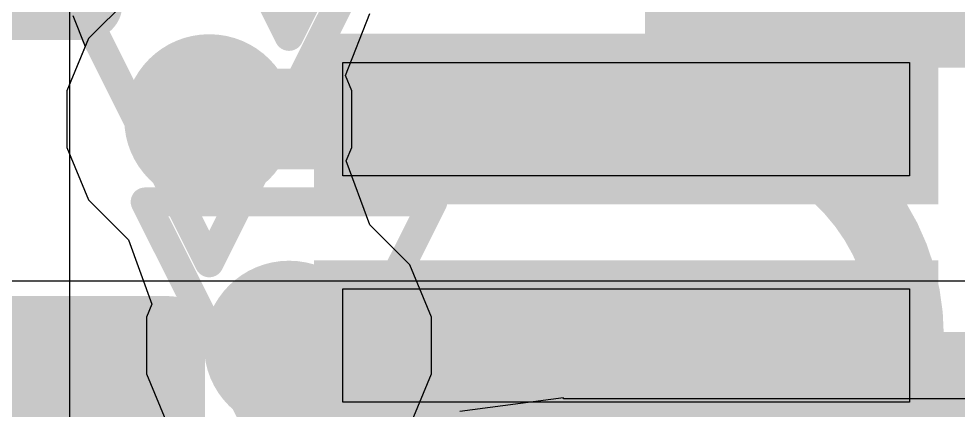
# Model space of a CAD drawing. Header units: inches. Extents: x -6 to 283, y -12 to 154.
# Drawn here: x 17.468 to 19.126, y -3.376 to -2.684 of the extents above; entities that cross this region are included whole.
import ezdxf

# ---------------------------------------------------------------- set-up
doc = ezdxf.new("R2010")
doc.units = ezdxf.units.IN
for name, color, linetype in [('Bottom Layer', 5, 'Continuous'), ('Bottom Overlay', 54, 'Continuous'), ('Bottom Paste', 16, 'Continuous'), ('Bottom Solder', 6, 'Continuous'), ('Drill Drawing', 1, 'Continuous'), ('GND-1', 16, 'Continuous'), ('PWR-2', 130, 'Continuous'), ('Signal L1', 76, 'Continuous'), ('Top Layer', 1, 'Continuous'), ('Top Overlay', 2, 'Continuous'), ('Top Paste', 8, 'Continuous'), ('Top Solder', 216, 'Continuous'), ('Via Holes', 16, 'Continuous')]:
    doc.layers.add(name, color=color, linetype=linetype)

# ---------------------------------------------------------------- blocks, each defined once
blk = doc.blocks.new('ESOP_8_B_53')
at = {"layer": 'Bottom Layer'}
blk.add_hatch(color=5, dxfattribs=at).paths.add_polyline_path([(-3.50850073, -1.6050006), (-2.30850059, -1.6050006), (-2.30850059, -2.2049994), (-3.50850073, -2.2049994)])
at = {"layer": 'Bottom Paste'}
blk.add_hatch(color=16, dxfattribs=at).paths.add_polyline_path([(-3.50850073, -1.6050006), (-2.30850059, -1.6050006), (-2.30850059, -2.2049994), (-3.50850073, -2.2049994)])
at = {"layer": 'Bottom Solder'}
for points in [[(-3.61010073, -0.2334006), (-2.20690059, -0.2334006), (-2.20690059, -1.0365994), (-3.61010073, -1.0365994)], [(-3.61010073, -1.5034006), (-2.20690059, -1.5034006), (-2.20690059, -2.3065994), (-3.61010073, -2.3065994)]]:
    blk.add_hatch(color=6, dxfattribs=at).paths.add_polyline_path(points)
blk = doc.blocks.new('QFN_64_EP_7_5_7_5__55')
at = {"layer": 'Top Layer'}
for points in [[(-1.50005034, -4.34987446), (-1.50005034, -3.34987646), (-1.30005074, -3.34987646), (-1.30005074, -4.34987446)], [(-1.0999978, -4.349876999999999), (-1.0999978, -3.349879), (-0.8999982000000001, -3.349879), (-0.8999981999999997, -4.349876999999999)]]:
    blk.add_hatch(color=1, dxfattribs=at).paths.add_polyline_path(points)
at = {"layer": 'Top Solder'}
for points in [[(-1.55085034, -4.400674459999999), (-1.55085034, -3.29907646), (-1.24925074, -3.29907646), (-1.24925074, -4.400674459999999)], [(-1.1507978, -4.400677), (-1.1507978, -3.299079), (-0.8491982, -3.299079), (-0.8491981999999999, -4.400677)]]:
    blk.add_hatch(color=216, dxfattribs=at).paths.add_polyline_path(points)
at = {"layer": 'Top Paste'}
for p, q in [((-1.5000478, -4.349876999999999), (-1.5000478, -3.349879)), ((-1.5000478, -3.349879), (-1.3000482, -3.349879)), ((-1.3000482, -3.349879), (-1.30004566, -4.34987446)), ((-1.0999978, -4.34987446), (-1.10000034, -3.349879)), ((-1.10000034, -3.349879), (-0.8999982, -3.349879)), ((-0.8999982, -3.349879), (-0.8999982, -4.349876999999999)), ((-1.30004566, -4.34987446), (-1.5000478, -4.349876999999999)), ((-0.8999982, -4.349876999999999), (-1.0999978, -4.34987446))]:
    blk.add_line(p, q, dxfattribs=at)
blk = doc.blocks.new('R___0201_95')
at = {"layer": 'Top Layer'}
for points in [[(-0.40999791, 0.18499963), (-0.13999845, 0.18499963), (-0.13999845, -0.18499963), (-0.40999791, -0.18499963)], [(0.13999845, 0.18499963), (0.40999791, 0.18499963), (0.40999791, -0.18499963), (0.13999845, -0.18499963)]]:
    blk.add_hatch(color=1, dxfattribs=at).paths.add_polyline_path(points)
at = {"layer": 'Top Paste'}
for points in [[(-0.40999791, 0.18499963), (-0.13999845, 0.18499963), (-0.13999845, -0.18499963), (-0.40999791, -0.18499963)], [(0.13999845, 0.18499963), (0.40999791, 0.18499963), (0.40999791, -0.18499963), (0.13999845, -0.18499963)]]:
    blk.add_hatch(color=8, dxfattribs=at).paths.add_polyline_path(points)
at = {"layer": 'Top Solder'}
for points in [[(-0.46499907, 0.24000079), (-0.08499729, 0.24000079), (-0.08499729, -0.24000079), (-0.46499907, -0.24000079)], [(0.08499729, 0.24000079), (0.46499907, 0.24000079), (0.46499907, -0.24000079), (0.08499729, -0.24000079)]]:
    blk.add_hatch(color=216, dxfattribs=at).paths.add_polyline_path(points)
at = {"layer": 'Top Overlay'}
for points in [[(-0.48260254, 0.254, 0.127, 0.127, 0), (0.4826, 0.254, 0.127, 0.127, 0)], [(-0.48260254, -0.254, 0.127, 0.127, 0), (-0.48260254, 0.254, 0.127, 0.127, 0)], [(0.4826, -0.254, 0.127, 0.127, 0), (0.4826, 0.254, 0.127, 0.127, 0)], [(-0.48260254, -0.254, 0.127, 0.127, 0), (0.4826, -0.254, 0.127, 0.127, 0)]]:
    blk.add_lwpolyline(points, format="xyseb", dxfattribs=at)
for points in [[(-0.51435254, 0.254, 0.0635, 0.0635, 1), (-0.45085254, 0.254, 0.0635, 0.0635, 1)], [(-0.51435254, 0.254, 0.0635, 0.0635, 1), (-0.45085254, 0.254, 0.0635, 0.0635, 1)], [(0.4508499999999999, 0.254, 0.0635, 0.0635, 1), (0.51435, 0.254, 0.0635, 0.0635, 1)], [(0.4508499999999999, 0.254, 0.0635, 0.0635, 1), (0.51435, 0.254, 0.0635, 0.0635, 1)], [(-0.51435254, -0.254, 0.0635, 0.0635, 1), (-0.45085254, -0.254, 0.0635, 0.0635, 1)], [(-0.51435254, -0.254, 0.0635, 0.0635, 1), (-0.45085254, -0.254, 0.0635, 0.0635, 1)], [(0.4508499999999999, -0.254, 0.0635, 0.0635, 1), (0.51435, -0.254, 0.0635, 0.0635, 1)], [(0.4508499999999999, -0.254, 0.0635, 0.0635, 1), (0.51435, -0.254, 0.0635, 0.0635, 1)]]:
    blk.add_lwpolyline(points, format="xyseb", close=True, dxfattribs=at)
blk = doc.blocks.new('CAP_0201_218')
at = {"layer": 'Top Layer'}
for points in [[(-0.4499991, 0.1499997), (-0.1499997, 0.1499997), (-0.1499997, -0.1499997), (-0.4499991, -0.1499997)], [(0.1499997, 0.1499997), (0.4499991, 0.1499997), (0.4499991, -0.1499997), (0.1499997, -0.1499997)]]:
    blk.add_hatch(color=1, dxfattribs=at).paths.add_polyline_path(points)
at = {"layer": 'Top Paste'}
for points in [[(-0.4499991, 0.1499997), (-0.1499997, 0.1499997), (-0.1499997, -0.1499997), (-0.4499991, -0.1499997)], [(0.1499997, 0.1499997), (0.4499991, 0.1499997), (0.4499991, -0.1499997), (0.1499997, -0.1499997)]]:
    blk.add_hatch(color=8, dxfattribs=at).paths.add_polyline_path(points)
at = {"layer": 'Top Solder'}
for points in [[(-0.50500026, 0.20500086), (-0.09499853999999999, 0.20500086), (-0.09499853999999999, -0.20500086), (-0.50500026, -0.20500086)], [(0.09499853999999999, 0.20500086), (0.50500026, 0.20500086), (0.50500026, -0.20500086), (0.09499853999999999, -0.20500086)]]:
    blk.add_hatch(color=216, dxfattribs=at).paths.add_polyline_path(points)
at = {"layer": 'Top Overlay'}
for points in [[(-0.5334, -0.2286, 0.127, 0.127, 0), (-0.5334, 0.2286, 0.127, 0.127, 0)], [(-0.5334, 0.2286, 0.127, 0.127, 0), (-0.2032, 0.2286, 0.127, 0.127, 0)], [(0.2032, 0.2286, 0.127, 0.127, 0), (0.5334, 0.2286, 0.127, 0.127, 0)], [(0.5334, -0.2286, 0.127, 0.127, 0), (0.5334, 0.2286, 0.127, 0.127, 0)], [(-0.5334, -0.2286, 0.127, 0.127, 0), (-0.2032, -0.2286, 0.127, 0.127, 0)], [(0.2032, -0.2286, 0.127, 0.127, 0), (0.5334, -0.2286, 0.127, 0.127, 0)]]:
    blk.add_lwpolyline(points, format="xyseb", dxfattribs=at)
for points in [[(-0.5651499999999999, 0.2286, 0.0635, 0.0635, 1), (-0.5016499999999999, 0.2286, 0.0635, 0.0635, 1)], [(-0.5651499999999999, 0.2286, 0.0635, 0.0635, 1), (-0.5016499999999999, 0.2286, 0.0635, 0.0635, 1)], [(-0.23495, 0.2286, 0.0635, 0.0635, 1), (-0.17145, 0.2286, 0.0635, 0.0635, 1)], [(0.17145, 0.2286, 0.0635, 0.0635, 1), (0.23495, 0.2286, 0.0635, 0.0635, 1)], [(0.5016499999999999, 0.2286, 0.0635, 0.0635, 1), (0.5651499999999999, 0.2286, 0.0635, 0.0635, 1)], [(0.5016499999999999, 0.2286, 0.0635, 0.0635, 1), (0.5651499999999999, 0.2286, 0.0635, 0.0635, 1)], [(-0.5651499999999999, -0.2286, 0.0635, 0.0635, 1), (-0.5016499999999999, -0.2286, 0.0635, 0.0635, 1)], [(-0.5651499999999999, -0.2286, 0.0635, 0.0635, 1), (-0.5016499999999999, -0.2286, 0.0635, 0.0635, 1)], [(-0.23495, -0.2286, 0.0635, 0.0635, 1), (-0.17145, -0.2286, 0.0635, 0.0635, 1)], [(0.17145, -0.2286, 0.0635, 0.0635, 1), (0.23495, -0.2286, 0.0635, 0.0635, 1)], [(0.5016499999999999, -0.2286, 0.0635, 0.0635, 1), (0.5651499999999999, -0.2286, 0.0635, 0.0635, 1)], [(0.5016499999999999, -0.2286, 0.0635, 0.0635, 1), (0.5651499999999999, -0.2286, 0.0635, 0.0635, 1)]]:
    blk.add_lwpolyline(points, format="xyseb", close=True, dxfattribs=at)
blk = doc.blocks.new('CAP_0201_B_220')
at = {"layer": 'Bottom Layer'}
for points in [[(-0.44999656, 0.1499997), (-0.14999716, 0.1499997), (-0.14999716, -0.1499997), (-0.44999656, -0.1499997)], [(0.14999716, 0.1499997), (0.44999656, 0.1499997), (0.44999656, -0.1499997), (0.14999716, -0.1499997)]]:
    blk.add_hatch(color=5, dxfattribs=at).paths.add_polyline_path(points)
at = {"layer": 'Bottom Paste'}
for points in [[(-0.44999656, 0.1499997), (-0.14999716, 0.1499997), (-0.14999716, -0.1499997), (-0.44999656, -0.1499997)], [(0.14999716, 0.1499997), (0.44999656, 0.1499997), (0.44999656, -0.1499997), (0.14999716, -0.1499997)]]:
    blk.add_hatch(color=16, dxfattribs=at).paths.add_polyline_path(points)
at = {"layer": 'Bottom Solder'}
for points in [[(-0.50499772, 0.20500086), (-0.094996, 0.20500086), (-0.094996, -0.20500086), (-0.50499772, -0.20500086)], [(0.094996, 0.20500086), (0.50499772, 0.20500086), (0.50499772, -0.20500086), (0.094996, -0.20500086)]]:
    blk.add_hatch(color=6, dxfattribs=at).paths.add_polyline_path(points)
at = {"layer": 'Bottom Overlay'}
for points in [[(-0.5334, 0.2286, 0.127, 0.127, 0), (-0.2032, 0.2286, 0.127, 0.127, 0)], [(-0.5334, -0.2286, 0.127, 0.127, 0), (-0.5334, 0.2286, 0.127, 0.127, 0)], [(0.2032, 0.2286, 0.127, 0.127, 0), (0.5334, 0.2286, 0.127, 0.127, 0)], [(0.5334, -0.2286, 0.127, 0.127, 0), (0.5334, 0.2286, 0.127, 0.127, 0)], [(-0.5334, -0.2286, 0.127, 0.127, 0), (-0.2032, -0.2286, 0.127, 0.127, 0)], [(0.2032, -0.2286, 0.127, 0.127, 0), (0.5334, -0.2286, 0.127, 0.127, 0)]]:
    blk.add_lwpolyline(points, format="xyseb", dxfattribs=at)
for points in [[(-0.5651499999999999, 0.2286, 0.0635, 0.0635, 1), (-0.5016499999999999, 0.2286, 0.0635, 0.0635, 1)], [(-0.5651499999999999, 0.2286, 0.0635, 0.0635, 1), (-0.5016499999999999, 0.2286, 0.0635, 0.0635, 1)], [(-0.23495, 0.2286, 0.0635, 0.0635, 1), (-0.17145, 0.2286, 0.0635, 0.0635, 1)], [(0.17145, 0.2286, 0.0635, 0.0635, 1), (0.23495, 0.2286, 0.0635, 0.0635, 1)], [(0.5016499999999999, 0.2286, 0.0635, 0.0635, 1), (0.5651499999999999, 0.2286, 0.0635, 0.0635, 1)], [(0.5016499999999999, 0.2286, 0.0635, 0.0635, 1), (0.5651499999999999, 0.2286, 0.0635, 0.0635, 1)], [(-0.5651499999999999, -0.2286, 0.0635, 0.0635, 1), (-0.5016499999999999, -0.2286, 0.0635, 0.0635, 1)], [(-0.5651499999999999, -0.2286, 0.0635, 0.0635, 1), (-0.5016499999999999, -0.2286, 0.0635, 0.0635, 1)], [(-0.23495, -0.2286, 0.0635, 0.0635, 1), (-0.17145, -0.2286, 0.0635, 0.0635, 1)], [(0.17145, -0.2286, 0.0635, 0.0635, 1), (0.23495, -0.2286, 0.0635, 0.0635, 1)], [(0.5016499999999999, -0.2286, 0.0635, 0.0635, 1), (0.5651499999999999, -0.2286, 0.0635, 0.0635, 1)], [(0.5016499999999999, -0.2286, 0.0635, 0.0635, 1), (0.5651499999999999, -0.2286, 0.0635, 0.0635, 1)]]:
    blk.add_lwpolyline(points, format="xyseb", close=True, dxfattribs=at)

msp = doc.modelspace()

# ---------------------------------------------------------------- hatches: boundary and pattern name
at = {"layer": 'GND-1'}
h = msp.add_hatch(color=16, dxfattribs=at)
edge = h.paths.add_edge_path()
edge.add_arc((17.80432304, -2.8615259), 0.1499997, 0, 360)
h = msp.add_hatch(color=16, dxfattribs=at)
edge = h.paths.add_edge_path()
edge.add_arc((17.94507206, -3.26164194), 0.1499997, 0, 360)
at = {"layer": 'Signal L1'}
h = msp.add_hatch(color=76, dxfattribs=at)
edge = h.paths.add_edge_path()
edge.add_arc((17.80432304, -2.8615259), 0.1499997, 0, 360)
h = msp.add_hatch(color=76, dxfattribs=at)
edge = h.paths.add_edge_path()
edge.add_arc((17.94507206, -3.26164194), 0.1499997, 0, 360)
at = {"layer": 'Top Layer'}
h = msp.add_hatch(color=1, dxfattribs=at)
edge = h.paths.add_edge_path()
edge.add_arc((17.80432304, -2.8615259), 0.1499997, 0, 360)
h = msp.add_hatch(color=1, dxfattribs=at)
edge = h.paths.add_edge_path()
edge.add_arc((17.94507206, -3.26164194), 0.1499997, 0, 360)
at = {"layer": 'Via Holes'}
h = msp.add_hatch(color=7, dxfattribs=at)
edge = h.paths.add_edge_path()
edge.add_arc((17.80432304, -2.8615259), 0.07499858, 0, 360)
h = msp.add_hatch(color=7, dxfattribs=at)
edge = h.paths.add_edge_path()
edge.add_arc((17.94507206, -3.26164194), 0.07499858, 0, 360)

# ---------------------------------------------------------------- linework, layer by layer
at = {"layer": 'Bottom Layer'}
msp.add_line((19.87471514, -3.14764674), (15.24218694, -3.14764674), dxfattribs=at)
at = {"layer": 'Drill Drawing'}
for points in [[(17.69110254, -2.207514, 0.0508, 0.0508, 0), (17.94510254, -2.715514, 0.0508, 0.0508, 0)], [(17.94510254, -2.715514, 0.0508, 0.0508, 0), (18.19910254, -2.207514, 0.0508, 0.0508, 0)], [(17.55032304, -2.6075259, 0.0508, 0.0508, 0), (17.80432304, -3.1155259, 0.0508, 0.0508, 0)], [(17.80432304, -3.1155259, 0.0508, 0.0508, 0), (18.05832304, -2.6075259, 0.0508, 0.0508, 0)], [(17.69107206, -3.00764194, 0.0508, 0.0508, 0), (18.19907206, -3.00764194, 0.0508, 0.0508, 0)], [(17.69107206, -3.00764194, 0.0508, 0.0508, 0), (17.94507206, -3.51564194, 0.0508, 0.0508, 0)], [(17.94507206, -3.51564194, 0.0508, 0.0508, 0), (18.19907206, -3.00764194, 0.0508, 0.0508, 0)]]:
    msp.add_lwpolyline(points, format="xyseb", dxfattribs=at)
for points in [[(17.93240254, -2.715514, 0.0254, 0.0254, 1), (17.95780254, -2.715514, 0.0254, 0.0254, 1)], [(17.93240254, -2.715514, 0.0254, 0.0254, 1), (17.95780254, -2.715514, 0.0254, 0.0254, 1)], [(17.67837206, -3.00764194, 0.0254, 0.0254, 1), (17.70377206, -3.00764194, 0.0254, 0.0254, 1)], [(17.67837206, -3.00764194, 0.0254, 0.0254, 1), (17.70377206, -3.00764194, 0.0254, 0.0254, 1)], [(18.18637206, -3.00764194, 0.0254, 0.0254, 1), (18.21177206, -3.00764194, 0.0254, 0.0254, 1)], [(18.18637206, -3.00764194, 0.0254, 0.0254, 1), (18.21177206, -3.00764194, 0.0254, 0.0254, 1)], [(17.79162304, -3.1155259, 0.0254, 0.0254, 1), (17.81702304, -3.1155259, 0.0254, 0.0254, 1)], [(17.79162304, -3.1155259, 0.0254, 0.0254, 1), (17.81702304, -3.1155259, 0.0254, 0.0254, 1)]]:
    msp.add_lwpolyline(points, format="xyseb", close=True, dxfattribs=at)
at = {"layer": 'GND-1'}
for p, q in [((17.6618011, -2.64823194), (17.59102654, -2.7190065)), ((18.04477722, -2.78457406), (18.08762448, -2.67480796)), ((17.59102654, -2.7190065), (17.55272334, -2.81148028)), ((18.05592274, -2.81148028), (18.04477722, -2.78457406)), ((17.55272334, -2.81148028), (17.55272334, -2.91157152)), ((18.05592274, -2.91157152), (18.05592274, -2.81148028)), ((17.55272334, -2.91157152), (17.59102654, -3.0040453)), ((18.04622502, -2.93498524), (18.05592274, -2.91157152)), ((18.087594, -3.04834798), (18.04622502, -2.93498524)), ((17.59102654, -3.0040453), (17.6618011, -3.07481986)), ((18.15836856, -3.11912254), (18.087594, -3.04834798)), ((17.6618011, -3.07481986), (17.70317008, -3.1881826)), ((18.19667176, -3.21159632), (18.15836856, -3.11912254)), ((17.70317008, -3.1881826), (17.69347236, -3.21159632)), ((17.69347236, -3.21159632), (17.69347236, -3.31168756)), ((18.19667176, -3.31168756), (18.19667176, -3.21159632)), ((17.69347236, -3.31168756), (17.73177556, -3.4041588)), ((18.15836856, -3.40416134), (18.19667176, -3.31168756))]:
    msp.add_line(p, q, dxfattribs=at)
at = {"layer": 'PWR-2'}
for p, q in [((18.42923162, -3.35380838), (18.24648878, -3.377867259999999)), ((18.42923162, -3.3556194), (18.42923162, -3.35380838)), ((21.1072984, -3.3556194), (18.42923162, -3.3556194))]:
    msp.add_line(p, q, dxfattribs=at)
at = {"layer": 'Signal L1'}
for p, q in [((17.5634396, -2.67833094), (17.5852328, -2.73299174)), ((17.5852328, -2.73299174), (17.55272334, -2.81148028)), ((17.55272334, -2.81148028), (17.55272334, -2.91157152)), ((17.55272334, -2.91157152), (17.59102654, -3.0040453)), ((17.59102654, -3.0040453), (17.6618011, -3.07481986)), ((17.6618011, -3.07481986), (17.70317008, -3.1881826)), ((17.70317008, -3.1881826), (17.69347236, -3.21159632)), ((17.69347236, -3.21159632), (17.69347236, -3.31168756)), ((17.69347236, -3.31168756), (17.73177556, -3.4041588))]:
    msp.add_line(p, q, dxfattribs=at)
for points in [[(17.80432304, -2.8615259, 0.127, 0.127, 0), (18.65482426, -2.8615259, 0.127, 0.127, 0)], [(18.65482426, -2.8615259, 0.127, 0.127, -0.4142135623730951), (19.03707902, -3.24378066, 0.127, 0.127, 0)], [(19.03707902, -8.42179418, 0.127, 0.127, 0), (19.03707902, -3.24378066, 0.127, 0.127, 0)], [(17.94507206, -3.26164194, 0.127, 0.127, 0), (17.96845276, -3.28502264, 0.127, 0.127, 0)], [(17.96845276, -3.28502264, 0.127, 0.127, 0), (18.46804028, -3.28502264, 0.127, 0.127, 0)], [(18.46804028, -3.28502264, 0.127, 0.127, -0.4142135623730951), (18.74921574, -3.5661981, 0.127, 0.127, 0)]]:
    msp.add_lwpolyline(points, format="xyseb", dxfattribs=at)
for points in [[(17.77257304, -2.8615259, 0.0635, 0.0635, 1), (17.83607304, -2.8615259, 0.0635, 0.0635, 1)], [(18.62307426, -2.8615259, 0.0635, 0.0635, 1), (18.68657426, -2.8615259, 0.0635, 0.0635, 1)], [(18.62307426, -2.8615259, 0.0635, 0.0635, 1), (18.68657426, -2.8615259, 0.0635, 0.0635, 1)], [(19.00532902, -3.24378066, 0.0635, 0.0635, 1), (19.06882902, -3.24378066, 0.0635, 0.0635, 1)], [(19.00532902, -3.24378066, 0.0635, 0.0635, 1), (19.06882902, -3.24378066, 0.0635, 0.0635, 1)], [(17.91332206, -3.26164194, 0.0635, 0.0635, 1), (17.97682206, -3.26164194, 0.0635, 0.0635, 1)], [(17.93670276, -3.28502264, 0.0635, 0.0635, 1), (18.00020276, -3.28502264, 0.0635, 0.0635, 1)], [(17.93670276, -3.28502264, 0.0635, 0.0635, 1), (18.00020276, -3.28502264, 0.0635, 0.0635, 1)], [(18.43629028, -3.28502264, 0.0635, 0.0635, 1), (18.49979028, -3.28502264, 0.0635, 0.0635, 1)], [(18.43629028, -3.28502264, 0.0635, 0.0635, 1), (18.49979028, -3.28502264, 0.0635, 0.0635, 1)]]:
    msp.add_lwpolyline(points, format="xyseb", close=True, dxfattribs=at)
at = {"layer": 'Top Layer'}
msp.add_line((17.5576865, 0.2284222), (17.55767634, -8.611445819999998), dxfattribs=at)
for points in [[(17.80432304, -2.8615259, 0.1778, 0.1778, 0), (18.54023216, -2.8615259, 0.1778, 0.1778, 0)], [(17.94507206, -3.26164194, 0.1778, 0.1778, 0), (17.94510508, -3.26160892, 0.1778, 0.1778, 0)], [(17.94510508, -3.26160892, 0.1778, 0.1778, 0), (18.54019914, -3.26160892, 0.1778, 0.1778, 0)], [(18.54019914, -3.26160892, 0.1778, 0.1778, 0), (18.54022962, -3.26157844, 0.1778, 0.1778, 0)]]:
    msp.add_lwpolyline(points, format="xyseb", dxfattribs=at)
for points in [[(17.75987304, -2.8615259, 0.08889999999999999, 0.08889999999999999, 1), (17.84877304, -2.8615259, 0.08889999999999999, 0.08889999999999999, 1)], [(18.49578216, -2.8615259, 0.08889999999999999, 0.08889999999999999, 1), (18.58468216, -2.8615259, 0.08889999999999999, 0.08889999999999999, 1)], [(17.90062206, -3.26164194, 0.08889999999999999, 0.08889999999999999, 1), (17.98952206, -3.26164194, 0.08889999999999999, 0.08889999999999999, 1)], [(17.90065508, -3.26160892, 0.08889999999999999, 0.08889999999999999, 1), (17.98955508, -3.26160892, 0.08889999999999999, 0.08889999999999999, 1)], [(17.90065508, -3.26160892, 0.08889999999999999, 0.08889999999999999, 1), (17.98955508, -3.26160892, 0.08889999999999999, 0.08889999999999999, 1)], [(18.49574914, -3.26160892, 0.08889999999999999, 0.08889999999999999, 1), (18.58464914, -3.26160892, 0.08889999999999999, 0.08889999999999999, 1)], [(18.49574914, -3.26160892, 0.08889999999999999, 0.08889999999999999, 1), (18.58464914, -3.26160892, 0.08889999999999999, 0.08889999999999999, 1)], [(18.49577962, -3.26157844, 0.08889999999999999, 0.08889999999999999, 1), (18.58467962, -3.26157844, 0.08889999999999999, 0.08889999999999999, 1)]]:
    msp.add_lwpolyline(points, format="xyseb", close=True, dxfattribs=at)

# ---------------------------------------------------------------- block references
for name, p in [('ESOP_8_B_53', (22.18321446, -1.73418754)), ('CAP_0201_218', (17.05420262, -2.4297259)), ('CAP_0201_B_220', (17.20004942, -3.4663507)), ('R___0201_95', (17.07960262, -3.50288098))]:
    msp.add_blockref(name, p)
at = {"rotation": 270}
msp.add_blockref('QFN_64_EP_7_5_7_5__55', (22.39010762, -4.26157644), dxfattribs=at)

doc.saveas('drawing.dxf')
